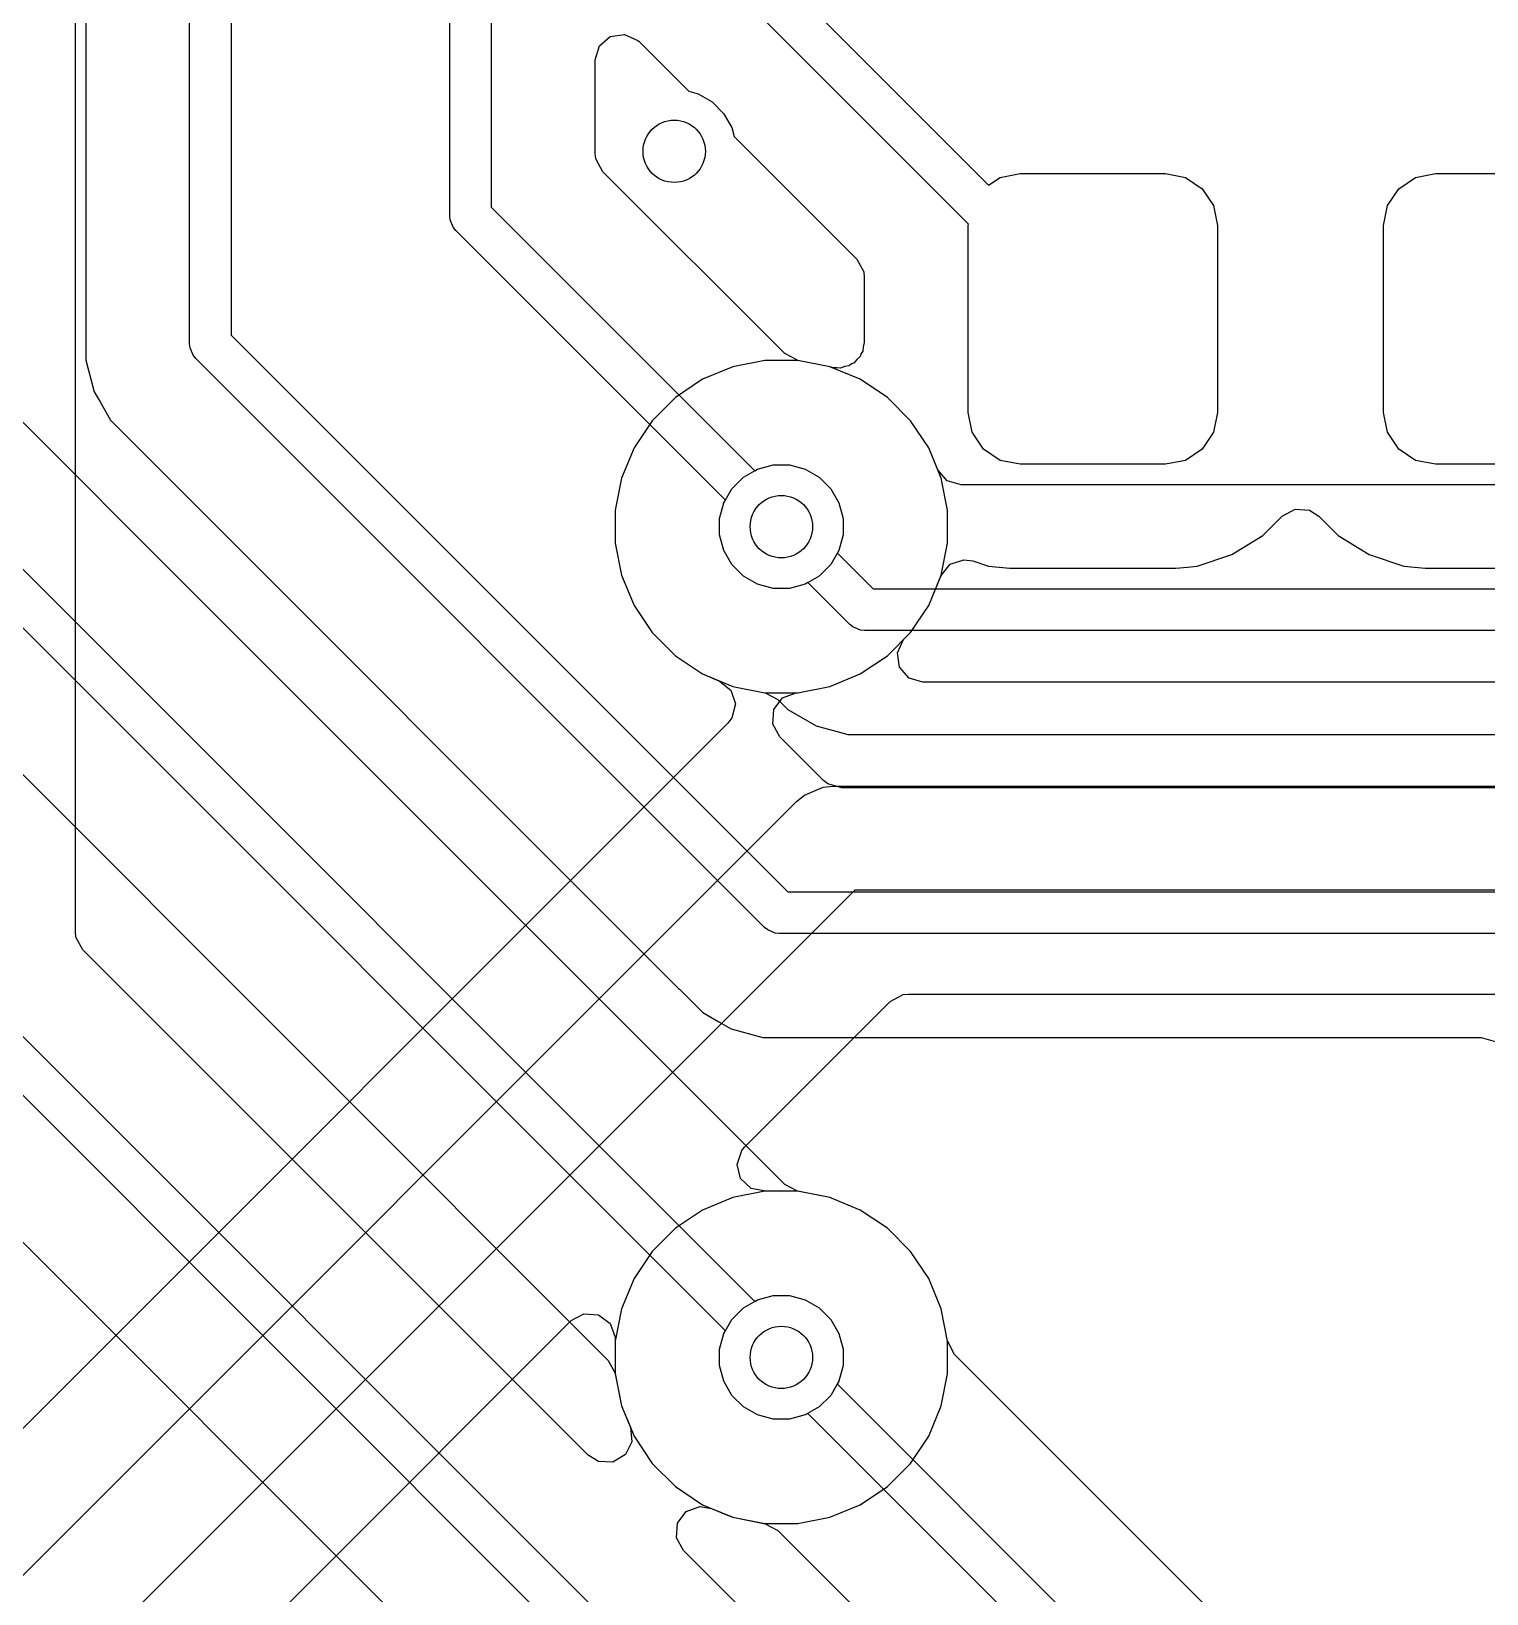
# Model space of a CAD drawing. Header units: inches. Extents: x 6.55 to 9.8, y -8.74 to -3.15.
# Drawn here: x 8.0074 to 8.2833, y -7.9582 to -7.662 of the extents above; entities that cross this region are included whole.
import ezdxf

# ---------------------------------------------------------------- set-up
doc = ezdxf.new("R2010")
doc.units = ezdxf.units.IN
doc.header["$MEASUREMENT"] = 0
doc.layers.add('Edge.Cuts', color=254, linetype='CONTINUOUS', true_color=0xd0d2cd)

msp = doc.modelspace()

# ---------------------------------------------------------------- linework, layer by layer
at = {"layer": 'Edge.Cuts', "linetype": 'CONTINUOUS'}
for p, q in [((8.09462, -7.5492), (8.09462, -7.69291)), ((8.08675, -7.69291), (8.08675, -7.55083)), ((8.03743, -7.72124), (8.03743, -7.63306)), ((8.04531, -7.63306), (8.04531, -7.7196)), ((8.14531, -7.64761), (8.1889, -7.69121)), ((7.8937, -7.65191), (8.14456, -7.90278)), ((8.01773, -7.6505), (8.01773, -7.71782)), ((8.1851, -7.69854), (8.13859, -7.65203)), ((8.139, -7.90834), (7.88698, -7.65633)), ((8.01577, -7.83267), (8.01577, -7.65419)), ((8.11432, -7.66742), (8.1151, -7.66478)), ((8.1151, -7.66478), (8.11718, -7.66298)), ((8.11718, -7.66298), (8.1199, -7.66259)), ((8.1199, -7.66259), (8.1224, -7.66373)), ((8.1224, -7.66373), (8.12266, -7.66397)), ((8.12266, -7.66397), (8.12713, -7.66844)), ((8.11432, -7.68517), (8.11432, -7.66742)), ((8.12713, -7.66844), (8.12713, -7.66844)), ((8.12713, -7.66844), (8.13208, -7.67339)), ((7.87553, -7.67274), (8.11675, -7.91396)), ((8.13208, -7.67339), (8.13381, -7.67385)), ((8.13381, -7.67385), (8.13648, -7.67539)), ((8.13648, -7.67539), (8.13866, -7.67757)), ((8.13866, -7.67757), (8.1402, -7.68024)), ((8.1402, -7.68024), (8.14067, -7.68198)), ((8.14067, -7.68198), (8.1639, -7.70521)), ((8.11444, -7.68621), (8.11432, -7.68517)), ((8.11575, -7.68862), (8.11444, -7.68621)), ((8.15018, -7.72305), (8.11575, -7.68862)), ((8.19112, -7.68973), (8.19488, -7.68898)), ((8.19488, -7.68898), (8.22244, -7.68898)), ((8.22244, -7.68898), (8.22621, -7.68973)), ((8.26986, -7.68973), (8.27362, -7.68898)), ((8.27362, -7.68898), (8.30118, -7.68898)), ((8.04049, -7.77083), (7.95925, -7.68959)), ((8.1889, -7.69121), (8.19112, -7.68973)), ((8.22621, -7.68973), (8.2294, -7.69186)), ((8.2294, -7.69186), (8.23153, -7.69505)), ((8.26453, -7.69505), (8.26666, -7.69186)), ((8.26666, -7.69186), (8.26986, -7.68973)), ((8.08675, -7.69698), (8.08675, -7.69291)), ((8.09462, -7.69291), (8.09462, -7.69535)), ((8.08682, -7.69775), (8.08675, -7.69698)), ((8.08741, -7.69917), (8.08682, -7.69775)), ((8.09462, -7.69535), (8.14456, -7.7453)), ((8.23153, -7.69505), (8.23228, -7.69882)), ((8.26378, -7.69882), (8.26453, -7.69505)), ((8.0879, -7.69977), (8.08741, -7.69917)), ((8.139, -7.75086), (8.0879, -7.69977)), ((8.18504, -7.69882), (8.1851, -7.69854)), ((8.18504, -7.73425), (8.18504, -7.69882)), ((8.23228, -7.69882), (8.23228, -7.73425)), ((8.26378, -7.73425), (8.26378, -7.69882)), ((8.1639, -7.70521), (8.16522, -7.70763)), ((8.16522, -7.70763), (8.16533, -7.70867)), ((8.16533, -7.70867), (8.16533, -7.721)), ((8.01773, -7.71782), (8.01773, -7.71782)), ((8.01773, -7.71782), (8.01773, -7.72435)), ((8.03751, -7.722), (8.03743, -7.72124)), ((8.04531, -7.7196), (8.15085, -7.82515)), ((8.16533, -7.721), (8.16509, -7.72184)), ((8.01773, -7.72435), (8.01773, -7.72435)), ((8.01773, -7.72435), (8.01813, -7.72583)), ((8.0381, -7.72342), (8.03751, -7.722)), ((8.03859, -7.72402), (8.0381, -7.72342)), ((8.14644, -7.83187), (8.03859, -7.72402)), ((8.1465, -7.72439), (8.14041, -7.7256)), ((8.1465, -7.72439), (8.14041, -7.7256)), ((8.1465, -7.72439), (8.14041, -7.7256)), ((8.15271, -7.72439), (8.1465, -7.72439)), ((8.1465, -7.72439), (8.1465, -7.72439)), ((8.15271, -7.72439), (8.1465, -7.72439)), ((8.1465, -7.72439), (8.1465, -7.72439)), ((8.15271, -7.72439), (8.1465, -7.72439)), ((8.1465, -7.72439), (8.1465, -7.72439)), ((8.15022, -7.72309), (8.15018, -7.72305)), ((8.15025, -7.72311), (8.15022, -7.72309)), ((8.15022, -7.72309), (8.15022, -7.72309)), ((8.15022, -7.72309), (8.15022, -7.72309)), ((8.15145, -7.72374), (8.15025, -7.72311)), ((8.15265, -7.72438), (8.15145, -7.72374)), ((8.15271, -7.72439), (8.15265, -7.72438)), ((8.1588, -7.7256), (8.15271, -7.72439)), ((8.15271, -7.72439), (8.15271, -7.72439)), ((8.1588, -7.7256), (8.15271, -7.72439)), ((8.15271, -7.72439), (8.15271, -7.72439)), ((8.1588, -7.7256), (8.15271, -7.72439)), ((8.15271, -7.72439), (8.15271, -7.72439)), ((8.1588, -7.7256), (8.15271, -7.72439)), ((8.15271, -7.72439), (8.15271, -7.72439)), ((8.1639, -7.72422), (8.16341, -7.72487)), ((8.16456, -7.72364), (8.1639, -7.72422)), ((8.16472, -7.72309), (8.16456, -7.72364)), ((8.16504, -7.72265), (8.16472, -7.72309)), ((8.16509, -7.72184), (8.16504, -7.72265)), ((8.01813, -7.72583), (8.0187, -7.72798)), ((8.14041, -7.7256), (8.13468, -7.72798)), ((8.14041, -7.7256), (8.13468, -7.72798)), ((8.14041, -7.7256), (8.13468, -7.72798)), ((8.14041, -7.7256), (8.14041, -7.7256)), ((8.14041, -7.7256), (8.14041, -7.7256)), ((8.14041, -7.7256), (8.14041, -7.7256)), ((8.15901, -7.72569), (8.1588, -7.7256)), ((8.16453, -7.72798), (8.1588, -7.7256)), ((8.1588, -7.7256), (8.1588, -7.7256)), ((8.16453, -7.72798), (8.1588, -7.7256)), ((8.1588, -7.7256), (8.1588, -7.7256)), ((8.16453, -7.72798), (8.1588, -7.7256)), ((8.1588, -7.7256), (8.1588, -7.7256)), ((8.15947, -7.72578), (8.15901, -7.72569)), ((8.15976, -7.72583), (8.15947, -7.72578)), ((8.1601, -7.72578), (8.15976, -7.72583)), ((8.16085, -7.72586), (8.1601, -7.72578)), ((8.16162, -7.72557), (8.16085, -7.72586)), ((8.16248, -7.72544), (8.16162, -7.72557)), ((8.16291, -7.72507), (8.16248, -7.72544)), ((8.16341, -7.72487), (8.16291, -7.72507)), ((8.0187, -7.72798), (8.01934, -7.73036)), ((8.01934, -7.73036), (8.01934, -7.73036)), ((8.01934, -7.73036), (8.02044, -7.73226)), ((8.13468, -7.72798), (8.12952, -7.73143)), ((8.13468, -7.72798), (8.12952, -7.73143)), ((8.13468, -7.72798), (8.12952, -7.73143)), ((8.13468, -7.72798), (8.13468, -7.72798)), ((8.13468, -7.72798), (8.13468, -7.72798)), ((8.13468, -7.72798), (8.13468, -7.72798)), ((8.1697, -7.73143), (8.16453, -7.72798)), ((8.16453, -7.72798), (8.16453, -7.72798)), ((8.1697, -7.73143), (8.16453, -7.72798)), ((8.16453, -7.72798), (8.16453, -7.72798)), ((8.1697, -7.73143), (8.16453, -7.72798)), ((8.16453, -7.72798), (8.16453, -7.72798)), ((8.02044, -7.73226), (8.02044, -7.73226)), ((8.02044, -7.73226), (8.02245, -7.73575)), ((8.12952, -7.73143), (8.12513, -7.73582)), ((8.12952, -7.73143), (8.12513, -7.73582)), ((8.12952, -7.73143), (8.12513, -7.73582)), ((8.12952, -7.73143), (8.12952, -7.73143)), ((8.12952, -7.73143), (8.12952, -7.73143)), ((8.12952, -7.73143), (8.12952, -7.73143)), ((8.17409, -7.73582), (8.1697, -7.73143)), ((8.1697, -7.73143), (8.1697, -7.73143)), ((8.17409, -7.73582), (8.1697, -7.73143)), ((8.1697, -7.73143), (8.1697, -7.73143)), ((8.17409, -7.73582), (8.1697, -7.73143)), ((8.1697, -7.73143), (8.1697, -7.73143)), ((8.02245, -7.73575), (8.02245, -7.73575)), ((8.02245, -7.73575), (8.02713, -7.74043)), ((8.12513, -7.73582), (8.12168, -7.74098)), ((8.12513, -7.73582), (8.12168, -7.74098)), ((8.12513, -7.73582), (8.12168, -7.74098)), ((8.12513, -7.73582), (8.12513, -7.73582)), ((8.12513, -7.73582), (8.12513, -7.73582)), ((8.12513, -7.73582), (8.12513, -7.73582)), ((8.17754, -7.74098), (8.17409, -7.73582)), ((8.17409, -7.73582), (8.17409, -7.73582)), ((8.17754, -7.74098), (8.17409, -7.73582)), ((8.17409, -7.73582), (8.17409, -7.73582)), ((8.17754, -7.74098), (8.17409, -7.73582)), ((8.17409, -7.73582), (8.17409, -7.73582)), ((8.18579, -7.73802), (8.18504, -7.73425)), ((8.23228, -7.73425), (8.23153, -7.73802)), ((8.26453, -7.73802), (8.26378, -7.73425)), ((8.18792, -7.74121), (8.18579, -7.73802)), ((8.23153, -7.73802), (8.2294, -7.74121)), ((8.26666, -7.74121), (8.26453, -7.73802)), ((8.02713, -7.74043), (8.02713, -7.74043)), ((8.02713, -7.74043), (8.13013, -7.84343)), ((8.12168, -7.74098), (8.1193, -7.74671)), ((8.12168, -7.74098), (8.1193, -7.74671)), ((8.12168, -7.74098), (8.1193, -7.74671)), ((8.12168, -7.74098), (8.12168, -7.74098)), ((8.12168, -7.74098), (8.12168, -7.74098)), ((8.12168, -7.74098), (8.12168, -7.74098)), ((8.17991, -7.74671), (8.17754, -7.74098)), ((8.17754, -7.74098), (8.17754, -7.74098)), ((8.17991, -7.74671), (8.17754, -7.74098)), ((8.17754, -7.74098), (8.17754, -7.74098)), ((8.1792, -7.745), (8.17754, -7.74098)), ((8.17754, -7.74098), (8.17754, -7.74098)), ((8.19112, -7.74335), (8.18792, -7.74121)), ((8.2294, -7.74121), (8.22621, -7.74335)), ((8.26986, -7.74335), (8.26666, -7.74121)), ((8.14242, -7.74654), (8.14509, -7.74499)), ((8.14242, -7.74654), (8.14509, -7.74499)), ((8.14242, -7.74654), (8.14509, -7.74499)), ((8.14456, -7.7453), (8.14509, -7.74499)), ((8.14509, -7.74499), (8.14806, -7.7442)), ((8.14509, -7.74499), (8.14806, -7.7442)), ((8.14509, -7.74499), (8.14806, -7.7442)), ((8.14509, -7.74499), (8.14806, -7.7442)), ((8.14806, -7.7442), (8.15115, -7.7442)), ((8.14806, -7.7442), (8.15115, -7.7442)), ((8.14806, -7.7442), (8.15115, -7.7442)), ((8.14806, -7.7442), (8.15115, -7.7442)), ((8.15115, -7.7442), (8.15413, -7.74499)), ((8.15115, -7.7442), (8.15413, -7.74499)), ((8.15115, -7.7442), (8.15413, -7.74499)), ((8.15115, -7.7442), (8.15413, -7.74499)), ((8.15413, -7.74499), (8.1568, -7.74654)), ((8.15413, -7.74499), (8.1568, -7.74654)), ((8.15413, -7.74499), (8.1568, -7.74654)), ((8.15413, -7.74499), (8.1568, -7.74654)), ((8.17927, -7.74516), (8.1792, -7.745)), ((8.18107, -7.74724), (8.17927, -7.74516)), ((8.19488, -7.74409), (8.19112, -7.74335)), ((8.22244, -7.74409), (8.19488, -7.74409)), ((8.22621, -7.74335), (8.22244, -7.74409)), ((8.27362, -7.74409), (8.26986, -7.74335)), ((8.30118, -7.74409), (8.27362, -7.74409)), ((8.1193, -7.74671), (8.11809, -7.7528)), ((8.1193, -7.74671), (8.11809, -7.7528)), ((8.1193, -7.74671), (8.11809, -7.7528)), ((8.1193, -7.74671), (8.1193, -7.74671)), ((8.1193, -7.74671), (8.1193, -7.74671)), ((8.1193, -7.74671), (8.1193, -7.74671)), ((8.14024, -7.74872), (8.14242, -7.74654)), ((8.14024, -7.74872), (8.14242, -7.74654)), ((8.14024, -7.74872), (8.14242, -7.74654)), ((8.1568, -7.74654), (8.15898, -7.74872)), ((8.1568, -7.74654), (8.15898, -7.74872)), ((8.1568, -7.74654), (8.15898, -7.74872)), ((8.1568, -7.74654), (8.15898, -7.74872)), ((8.18112, -7.7528), (8.17991, -7.74671)), ((8.17991, -7.74671), (8.17991, -7.74671)), ((8.17991, -7.74671), (8.17991, -7.74671)), ((8.18112, -7.7528), (8.17991, -7.74671)), ((8.17991, -7.74671), (8.17991, -7.74671)), ((8.17991, -7.74671), (8.17991, -7.74671)), ((8.18371, -7.74801), (8.18107, -7.74724)), ((8.30289, -7.74801), (8.18371, -7.74801)), ((8.13869, -7.75139), (8.14024, -7.74872)), ((8.13869, -7.75139), (8.14024, -7.74872)), ((8.13869, -7.75139), (8.14024, -7.74872)), ((8.13869, -7.75139), (8.139, -7.75086)), ((8.15898, -7.74872), (8.16052, -7.75139)), ((8.15898, -7.74872), (8.16052, -7.75139)), ((8.15898, -7.74872), (8.16052, -7.75139)), ((8.15898, -7.74872), (8.16052, -7.75139)), ((8.11809, -7.7528), (8.11809, -7.75901)), ((8.11809, -7.7528), (8.11809, -7.75901)), ((8.11809, -7.7528), (8.11809, -7.75901)), ((8.1379, -7.75436), (8.13869, -7.75139)), ((8.1379, -7.75436), (8.13869, -7.75139)), ((8.1379, -7.75436), (8.13869, -7.75139)), ((8.1379, -7.75436), (8.13869, -7.75139)), ((8.16052, -7.75139), (8.16132, -7.75436)), ((8.16052, -7.75139), (8.16132, -7.75436)), ((8.16052, -7.75139), (8.16132, -7.75436)), ((8.16052, -7.75139), (8.16132, -7.75436)), ((8.18112, -7.75901), (8.18112, -7.7528)), ((8.18112, -7.7528), (8.18112, -7.7528)), ((8.18112, -7.7528), (8.18112, -7.7528)), ((8.18112, -7.75901), (8.18112, -7.7528)), ((8.18112, -7.7528), (8.18112, -7.7528)), ((8.18112, -7.7528), (8.18112, -7.7528)), ((8.24089, -7.75759), (8.24458, -7.7539)), ((8.24458, -7.7539), (8.24699, -7.75258)), ((8.24699, -7.75258), (8.24974, -7.75278)), ((8.24974, -7.75278), (8.25148, -7.7539)), ((8.25148, -7.7539), (8.25517, -7.75759)), ((8.1379, -7.75745), (8.1379, -7.75436)), ((8.1379, -7.75745), (8.1379, -7.75436)), ((8.1379, -7.75745), (8.1379, -7.75436)), ((8.1379, -7.75745), (8.1379, -7.75436)), ((8.16132, -7.75436), (8.16132, -7.75745)), ((8.16132, -7.75436), (8.16132, -7.75745)), ((8.16132, -7.75436), (8.16132, -7.75745)), ((8.16132, -7.75436), (8.16132, -7.75745)), ((8.11809, -7.75901), (8.1193, -7.7651)), ((8.11809, -7.75901), (8.1193, -7.7651)), ((8.11809, -7.75901), (8.1193, -7.7651)), ((8.13869, -7.76043), (8.1379, -7.75745)), ((8.13869, -7.76043), (8.1379, -7.75745)), ((8.13869, -7.76043), (8.1379, -7.75745)), ((8.13869, -7.76043), (8.1379, -7.75745)), ((8.16132, -7.75745), (8.16052, -7.76043)), ((8.16132, -7.75745), (8.16052, -7.76043)), ((8.16132, -7.75745), (8.16052, -7.76043)), ((8.16132, -7.75745), (8.16052, -7.76043)), ((8.17991, -7.7651), (8.18112, -7.75901)), ((8.17991, -7.7651), (8.18112, -7.75901)), ((8.23501, -7.76121), (8.24089, -7.75759)), ((8.25517, -7.75759), (8.26105, -7.76121)), ((8.14024, -7.7631), (8.13869, -7.76043)), ((8.14024, -7.7631), (8.13869, -7.76043)), ((8.14024, -7.7631), (8.13869, -7.76043)), ((8.14024, -7.7631), (8.13869, -7.76043)), ((8.16052, -7.76043), (8.15898, -7.7631)), ((8.16052, -7.76043), (8.15898, -7.7631)), ((8.16052, -7.76043), (8.15898, -7.7631)), ((8.16052, -7.76043), (8.16022, -7.76095)), ((8.16022, -7.76095), (8.16699, -7.76772)), ((8.17988, -7.76518), (8.1816, -7.76303)), ((8.1816, -7.76303), (8.18421, -7.76217)), ((8.18421, -7.76217), (8.18592, -7.76241)), ((8.18592, -7.76241), (8.18887, -7.76339)), ((8.22846, -7.76339), (8.23501, -7.76121)), ((8.26105, -7.76121), (8.26761, -7.76339)), ((8.1193, -7.7651), (8.1193, -7.7651)), ((8.1193, -7.7651), (8.12168, -7.77083)), ((8.1193, -7.7651), (8.1193, -7.7651)), ((8.1193, -7.7651), (8.12168, -7.77083)), ((8.1193, -7.7651), (8.1193, -7.7651)), ((8.1193, -7.7651), (8.12168, -7.77083)), ((8.14242, -7.76528), (8.14024, -7.7631)), ((8.14242, -7.76528), (8.14024, -7.7631)), ((8.14242, -7.76528), (8.14024, -7.7631)), ((8.14242, -7.76528), (8.14024, -7.7631)), ((8.14509, -7.76682), (8.14242, -7.76528)), ((8.14509, -7.76682), (8.14242, -7.76528)), ((8.14509, -7.76682), (8.14242, -7.76528)), ((8.14509, -7.76682), (8.14242, -7.76528)), ((8.1568, -7.76528), (8.15413, -7.76682)), ((8.1568, -7.76528), (8.15413, -7.76682)), ((8.1568, -7.76528), (8.15413, -7.76682)), ((8.15898, -7.7631), (8.1568, -7.76528)), ((8.15898, -7.7631), (8.1568, -7.76528)), ((8.15898, -7.7631), (8.1568, -7.76528)), ((8.17754, -7.77083), (8.17991, -7.7651)), ((8.17754, -7.77083), (8.17991, -7.7651)), ((8.17925, -7.7667), (8.17988, -7.76518)), ((8.18887, -7.76339), (8.19291, -7.7638)), ((8.19291, -7.7638), (8.22441, -7.7638)), ((8.22441, -7.7638), (8.22663, -7.76357)), ((8.22441, -7.7638), (8.22441, -7.7638)), ((8.22441, -7.7638), (8.22441, -7.7638)), ((8.22663, -7.76357), (8.22846, -7.76339)), ((8.26761, -7.76339), (8.27165, -7.7638)), ((8.27165, -7.7638), (8.30315, -7.7638)), ((8.14806, -7.76762), (8.14509, -7.76682)), ((8.14806, -7.76762), (8.14509, -7.76682)), ((8.14806, -7.76762), (8.14509, -7.76682)), ((8.14806, -7.76762), (8.14509, -7.76682)), ((8.15115, -7.76762), (8.14806, -7.76762)), ((8.15115, -7.76762), (8.14806, -7.76762)), ((8.15115, -7.76762), (8.14806, -7.76762)), ((8.15115, -7.76762), (8.14806, -7.76762)), ((8.15413, -7.76682), (8.15115, -7.76762)), ((8.15413, -7.76682), (8.15115, -7.76762)), ((8.15413, -7.76682), (8.15115, -7.76762)), ((8.15413, -7.76682), (8.15115, -7.76762)), ((8.15465, -7.76652), (8.15413, -7.76682)), ((8.16257, -7.77444), (8.15465, -7.76652)), ((8.16699, -7.76772), (8.3063, -7.76772)), ((8.17754, -7.77083), (8.17925, -7.7667)), ((8.15018, -7.88053), (8.04049, -7.77083)), ((8.12168, -7.77083), (8.12168, -7.77083)), ((8.12168, -7.77083), (8.12513, -7.776)), ((8.12168, -7.77083), (8.12168, -7.77083)), ((8.12168, -7.77083), (8.12513, -7.776)), ((8.12168, -7.77083), (8.12168, -7.77083)), ((8.12168, -7.77083), (8.12513, -7.776)), ((8.17409, -7.776), (8.17754, -7.77083)), ((8.17409, -7.776), (8.17754, -7.77083)), ((8.17409, -7.776), (8.17754, -7.77083)), ((8.17754, -7.77083), (8.17754, -7.77083)), ((8.17754, -7.77083), (8.17754, -7.77083)), ((8.16317, -7.77493), (8.16257, -7.77444)), ((8.12513, -7.776), (8.12513, -7.776)), ((8.12513, -7.776), (8.12952, -7.78039)), ((8.12513, -7.776), (8.12513, -7.776)), ((8.12513, -7.776), (8.12952, -7.78039)), ((8.12513, -7.776), (8.12513, -7.776)), ((8.12513, -7.776), (8.12952, -7.78039)), ((8.16358, -7.7751), (8.16317, -7.77493)), ((8.16459, -7.77551), (8.16358, -7.7751)), ((8.16535, -7.77559), (8.16459, -7.77551)), ((8.30467, -7.77559), (8.16535, -7.77559)), ((8.1697, -7.78039), (8.17409, -7.776)), ((8.1697, -7.78039), (8.17409, -7.776)), ((8.17162, -7.77984), (8.17276, -7.77733)), ((8.17276, -7.77733), (8.173, -7.77708)), ((8.173, -7.77708), (8.17409, -7.776)), ((8.17409, -7.776), (8.17409, -7.776)), ((8.12952, -7.78039), (8.12952, -7.78039)), ((8.12952, -7.78039), (8.13468, -7.78383)), ((8.12952, -7.78039), (8.12952, -7.78039)), ((8.12952, -7.78039), (8.13468, -7.78383)), ((8.12952, -7.78039), (8.12952, -7.78039)), ((8.12952, -7.78039), (8.13468, -7.78383)), ((8.16453, -7.78383), (8.1697, -7.78039)), ((8.16453, -7.78383), (8.1697, -7.78039)), ((8.17201, -7.78256), (8.17162, -7.77984)), ((8.17382, -7.78464), (8.17201, -7.78256)), ((8.13468, -7.78383), (8.13468, -7.78383)), ((8.13468, -7.78383), (8.14041, -7.78621)), ((8.13468, -7.78383), (8.13468, -7.78383)), ((8.13468, -7.78383), (8.13791, -7.78517)), ((8.13468, -7.78383), (8.13468, -7.78383)), ((8.13468, -7.78383), (8.14041, -7.78621)), ((8.13791, -7.78517), (8.14005, -7.7869)), ((8.14041, -7.78621), (8.14041, -7.78621)), ((8.14041, -7.78621), (8.1465, -7.78742)), ((8.14041, -7.78621), (8.14041, -7.78621)), ((8.14041, -7.78621), (8.1465, -7.78742)), ((8.15271, -7.78742), (8.1588, -7.78621)), ((8.15271, -7.78742), (8.1588, -7.78621)), ((8.1588, -7.78621), (8.16453, -7.78383)), ((8.1588, -7.78621), (8.16453, -7.78383)), ((8.17645, -7.78541), (8.17382, -7.78464)), ((9.1101, -7.78541), (8.17645, -7.78541)), ((8.14005, -7.7869), (8.14092, -7.78951)), ((8.14092, -7.78951), (8.14024, -7.79217)), ((8.1465, -7.78742), (8.1465, -7.78742)), ((8.1465, -7.78742), (8.1465, -7.78742)), ((8.1465, -7.78742), (8.15271, -7.78742)), ((8.1465, -7.78742), (8.14653, -7.78743)), ((8.14653, -7.78743), (8.14897, -7.7887)), ((8.1482, -7.7906), (8.14985, -7.78839)), ((8.14897, -7.7887), (8.14903, -7.78876)), ((8.14903, -7.78876), (8.15084, -7.79057)), ((8.14985, -7.78839), (8.15243, -7.78743)), ((8.15243, -7.78743), (8.15267, -7.78742)), ((8.15267, -7.78742), (8.15271, -7.78742)), ((8.15271, -7.78742), (8.15271, -7.78742)), ((8.15271, -7.78742), (8.15271, -7.78742)), ((8.14024, -7.79217), (8.13949, -7.79313)), ((8.14801, -7.79334), (8.1482, -7.7906)), ((8.15084, -7.79057), (8.15084, -7.79057)), ((8.15084, -7.79057), (8.15084, -7.79057)), ((8.15084, -7.79057), (8.15623, -7.79368)), ((8.13949, -7.79313), (7.89113, -8.04149)), ((8.14932, -7.79576), (8.14801, -7.79334)), ((8.15623, -7.79368), (8.15623, -7.79368)), ((8.15623, -7.79368), (8.16063, -7.79486)), ((8.16063, -7.79486), (8.16224, -7.7953)), ((8.16224, -7.7953), (8.16224, -7.7953)), ((8.16224, -7.7953), (8.29448, -7.7953)), ((8.15758, -7.80401), (8.14932, -7.79576)), ((8.1584, -7.80467), (8.15758, -7.80401)), ((8.15249, -7.808), (8.15398, -7.80678)), ((8.15398, -7.80678), (8.15753, -7.80531)), ((8.15398, -7.80678), (8.15398, -7.80678)), ((8.15753, -7.80531), (8.15945, -7.80512)), ((8.16104, -7.80544), (8.1584, -7.80467)), ((8.15945, -7.80512), (9.12028, -7.80512)), ((8.51465, -7.80544), (8.16104, -7.80544)), ((7.90109, -8.0594), (8.15249, -7.808)), ((8.16353, -7.8248), (7.91501, -8.07332)), ((8.15085, -7.82515), (8.51806, -7.82515)), ((9.12436, -7.8248), (8.16353, -7.8248)), ((8.01588, -7.83371), (8.01577, -7.83267)), ((8.0172, -7.83613), (8.01588, -7.83371)), ((8.14703, -7.83236), (8.14644, -7.83187)), ((8.14845, -7.83295), (8.14703, -7.83236)), ((8.14922, -7.83302), (8.14845, -7.83295)), ((8.51643, -7.83302), (8.14922, -7.83302)), ((8.11301, -7.93194), (8.0172, -7.83613)), ((7.99606, -7.84286), (8.45636, -8.30315)), ((8.13013, -7.84343), (8.13013, -7.84343)), ((8.13013, -7.84343), (8.1303, -7.8436)), ((8.1303, -7.8436), (8.1303, -7.8436)), ((8.1303, -7.8436), (8.1347, -7.848)), ((8.14264, -7.87355), (8.17026, -7.84594)), ((8.17026, -7.84594), (8.17267, -7.84462)), ((8.17267, -7.84462), (8.17371, -7.84451)), ((8.17371, -7.84451), (8.28984, -7.84451)), ((8.45194, -8.30987), (7.98934, -7.84727)), ((8.1347, -7.848), (8.13774, -7.84976)), ((8.13774, -7.84976), (8.1401, -7.85112)), ((8.1401, -7.85112), (8.14611, -7.85273)), ((8.14611, -7.85273), (8.14611, -7.85273)), ((8.14611, -7.85273), (8.15263, -7.85273)), ((8.15263, -7.85273), (8.15263, -7.85273)), ((8.15263, -7.85273), (8.2823, -7.85273)), ((8.2823, -7.85273), (8.28494, -7.8535)), ((7.97789, -7.86368), (8.43564, -8.32143)), ((8.14122, -7.87679), (8.14211, -7.87418)), ((8.14211, -7.87418), (8.14264, -7.87355)), ((8.14187, -7.87946), (8.14122, -7.87679)), ((8.14387, -7.88135), (8.14187, -7.87946)), ((8.14626, -7.8818), (8.14387, -7.88135)), ((8.15025, -7.88059), (8.15018, -7.88053)), ((8.15268, -7.88186), (8.15025, -7.88059)), ((8.14041, -7.88308), (8.13468, -7.88546)), ((8.14041, -7.88308), (8.13468, -7.88546)), ((8.1465, -7.88187), (8.14041, -7.88308)), ((8.1465, -7.88187), (8.14041, -7.88308)), ((8.14041, -7.88308), (8.14041, -7.88308)), ((8.14041, -7.88308), (8.14041, -7.88308)), ((8.14626, -7.88187), (8.14626, -7.8818)), ((8.1465, -7.88187), (8.14626, -7.88187)), ((8.15271, -7.88187), (8.1465, -7.88187)), ((8.1465, -7.88187), (8.1465, -7.88187)), ((8.15271, -7.88187), (8.1465, -7.88187)), ((8.15271, -7.88187), (8.1465, -7.88187)), ((8.1465, -7.88187), (8.1465, -7.88187)), ((8.1588, -7.88308), (8.15268, -7.88186)), ((8.1588, -7.88308), (8.15271, -7.88187)), ((8.15271, -7.88187), (8.15271, -7.88187)), ((8.1588, -7.88308), (8.15271, -7.88187)), ((8.15271, -7.88187), (8.15271, -7.88187)), ((8.1588, -7.88308), (8.15271, -7.88187)), ((8.15271, -7.88187), (8.15271, -7.88187)), ((8.16453, -7.88546), (8.1588, -7.88308)), ((8.1588, -7.88308), (8.1588, -7.88308)), ((8.16453, -7.88546), (8.1588, -7.88308)), ((8.1588, -7.88308), (8.1588, -7.88308)), ((8.16453, -7.88546), (8.1588, -7.88308)), ((8.1588, -7.88308), (8.1588, -7.88308)), ((8.16453, -7.88546), (8.1588, -7.88308)), ((8.1588, -7.88308), (8.1588, -7.88308)), ((8.13468, -7.88546), (8.12952, -7.88891)), ((8.13468, -7.88546), (8.12952, -7.88891)), ((8.13468, -7.88546), (8.13468, -7.88546)), ((8.13468, -7.88546), (8.13468, -7.88546)), ((8.1697, -7.88891), (8.16453, -7.88546)), ((8.16453, -7.88546), (8.16453, -7.88546)), ((8.1697, -7.88891), (8.16453, -7.88546)), ((8.16453, -7.88546), (8.16453, -7.88546)), ((8.1697, -7.88891), (8.16453, -7.88546)), ((8.16453, -7.88546), (8.16453, -7.88546)), ((8.1697, -7.88891), (8.16453, -7.88546)), ((8.16453, -7.88546), (8.16453, -7.88546)), ((8.12952, -7.88891), (8.12513, -7.8933)), ((8.12952, -7.88891), (8.12513, -7.8933)), ((8.12952, -7.88891), (8.12952, -7.88891)), ((8.12952, -7.88891), (8.12952, -7.88891)), ((8.17409, -7.8933), (8.1697, -7.88891)), ((8.1697, -7.88891), (8.1697, -7.88891)), ((8.17409, -7.8933), (8.1697, -7.88891)), ((8.1697, -7.88891), (8.1697, -7.88891)), ((8.17409, -7.8933), (8.1697, -7.88891)), ((8.1697, -7.88891), (8.1697, -7.88891)), ((8.17409, -7.8933), (8.1697, -7.88891)), ((8.1697, -7.88891), (8.1697, -7.88891)), ((8.12513, -7.8933), (8.12168, -7.89846)), ((8.12513, -7.8933), (8.12168, -7.89846)), ((8.12513, -7.8933), (8.12513, -7.8933)), ((8.12513, -7.8933), (8.12513, -7.8933)), ((8.17754, -7.89846), (8.17409, -7.8933)), ((8.17409, -7.8933), (8.17409, -7.8933)), ((8.17754, -7.89846), (8.17409, -7.8933)), ((8.17409, -7.8933), (8.17409, -7.8933)), ((8.17754, -7.89846), (8.17409, -7.8933)), ((8.17409, -7.8933), (8.17409, -7.8933)), ((8.17754, -7.89846), (8.17409, -7.8933)), ((8.17409, -7.8933), (8.17409, -7.8933)), ((8.12168, -7.89846), (8.1193, -7.90419)), ((8.12168, -7.89846), (8.1193, -7.90419)), ((8.12168, -7.89846), (8.12168, -7.89846)), ((8.12168, -7.89846), (8.12168, -7.89846)), ((8.17863, -7.90111), (8.17754, -7.89846)), ((8.17754, -7.89846), (8.17754, -7.89846)), ((8.17863, -7.90111), (8.17754, -7.89846)), ((8.17754, -7.89846), (8.17754, -7.89846)), ((8.17863, -7.90111), (8.17754, -7.89846)), ((8.17754, -7.89846), (8.17754, -7.89846)), ((8.17863, -7.90111), (8.17754, -7.89846)), ((8.17754, -7.89846), (8.17754, -7.89846)), ((8.14509, -7.90247), (8.14806, -7.90168)), ((8.14509, -7.90247), (8.14806, -7.90168)), ((8.14509, -7.90247), (8.14806, -7.90168)), ((8.14509, -7.90247), (8.14806, -7.90168)), ((8.14806, -7.90168), (8.15115, -7.90168)), ((8.14806, -7.90168), (8.15115, -7.90168)), ((8.14806, -7.90168), (8.15115, -7.90168)), ((8.14806, -7.90168), (8.15115, -7.90168)), ((8.15115, -7.90168), (8.15413, -7.90247)), ((8.15115, -7.90168), (8.15413, -7.90247)), ((8.15115, -7.90168), (8.15413, -7.90247)), ((8.15115, -7.90168), (8.15413, -7.90247)), ((8.17991, -7.90419), (8.17863, -7.90111)), ((8.17991, -7.90419), (8.17863, -7.90111)), ((8.17991, -7.90419), (8.17863, -7.90111)), ((8.17991, -7.90419), (8.17863, -7.90111)), ((8.10977, -7.90642), (8.11219, -7.9051)), ((8.11219, -7.9051), (8.11493, -7.9053)), ((8.1193, -7.90419), (8.11809, -7.91028)), ((8.1193, -7.90419), (8.11809, -7.91028)), ((8.1193, -7.90419), (8.1193, -7.90419)), ((8.1193, -7.90419), (8.1193, -7.90419)), ((8.14024, -7.9062), (8.14242, -7.90402)), ((8.14024, -7.9062), (8.14242, -7.90402)), ((8.14024, -7.9062), (8.14242, -7.90402)), ((8.14242, -7.90402), (8.14509, -7.90247)), ((8.14242, -7.90402), (8.14509, -7.90247)), ((8.14242, -7.90402), (8.14509, -7.90247)), ((8.14456, -7.90278), (8.14509, -7.90247)), ((8.15413, -7.90247), (8.1568, -7.90402)), ((8.15413, -7.90247), (8.1568, -7.90402)), ((8.15413, -7.90247), (8.1568, -7.90402)), ((8.15413, -7.90247), (8.1568, -7.90402)), ((8.1568, -7.90402), (8.15898, -7.9062)), ((8.1568, -7.90402), (8.15898, -7.9062)), ((8.1568, -7.90402), (8.15898, -7.9062)), ((8.1568, -7.90402), (8.15898, -7.9062)), ((8.18112, -7.91028), (8.17991, -7.90419)), ((8.17991, -7.90419), (8.17991, -7.90419)), ((8.18112, -7.91028), (8.17991, -7.90419)), ((8.17991, -7.90419), (8.17991, -7.90419)), ((8.18112, -7.91028), (8.17991, -7.90419)), ((8.17991, -7.90419), (8.17991, -7.90419)), ((8.18113, -7.91031), (8.17991, -7.90419)), ((8.17991, -7.90419), (8.17991, -7.90419)), ((8.06029, -7.95591), (8.10977, -7.90642)), ((8.11493, -7.9053), (8.11713, -7.90695)), ((8.11713, -7.90695), (8.11809, -7.90953)), ((8.13869, -7.90887), (8.14024, -7.9062)), ((8.13869, -7.90887), (8.14024, -7.9062)), ((8.13869, -7.90887), (8.14024, -7.9062)), ((8.15898, -7.9062), (8.16052, -7.90887)), ((8.15898, -7.9062), (8.16052, -7.90887)), ((8.15898, -7.9062), (8.16052, -7.90887)), ((8.15898, -7.9062), (8.16052, -7.90887)), ((8.11809, -7.90953), (8.11809, -7.91004)), ((8.11809, -7.91004), (8.11809, -7.91004)), ((8.11809, -7.91004), (8.11809, -7.91649)), ((8.11809, -7.91028), (8.11809, -7.91649)), ((8.11809, -7.91028), (8.11809, -7.91649)), ((8.1379, -7.91184), (8.13869, -7.90887)), ((8.1379, -7.91184), (8.13869, -7.90887)), ((8.1379, -7.91184), (8.13869, -7.90887)), ((8.1379, -7.91184), (8.13869, -7.90887)), ((8.13869, -7.90887), (8.139, -7.90834)), ((8.16052, -7.90887), (8.16132, -7.91184)), ((8.16052, -7.90887), (8.16132, -7.91184)), ((8.16052, -7.90887), (8.16132, -7.91184)), ((8.16052, -7.90887), (8.16132, -7.91184)), ((8.18112, -7.91649), (8.18112, -7.91028)), ((8.18112, -7.91028), (8.18112, -7.91028)), ((8.18112, -7.91028), (8.18112, -7.91028)), ((8.18112, -7.91649), (8.18112, -7.91028)), ((8.18112, -7.91028), (8.18112, -7.91028)), ((8.18112, -7.91028), (8.18112, -7.91028)), ((8.18112, -7.91649), (8.18112, -7.91028)), ((8.18112, -7.91028), (8.18112, -7.91028)), ((8.18112, -7.91028), (8.18112, -7.91028)), ((8.18115, -7.91039), (8.18113, -7.91031)), ((8.18246, -7.91281), (8.18115, -7.91039)), ((8.11675, -7.91396), (8.11807, -7.91638)), ((8.1379, -7.91493), (8.1379, -7.91184)), ((8.1379, -7.91493), (8.1379, -7.91184)), ((8.1379, -7.91493), (8.1379, -7.91184)), ((8.1379, -7.91493), (8.1379, -7.91184)), ((8.16132, -7.91184), (8.16132, -7.91493)), ((8.16132, -7.91184), (8.16132, -7.91493)), ((8.16132, -7.91184), (8.16132, -7.91493)), ((8.16132, -7.91184), (8.16132, -7.91493)), ((8.25639, -7.98674), (8.18246, -7.91281)), ((8.11807, -7.91638), (8.11809, -7.91646)), ((8.11809, -7.91646), (8.1193, -7.92258)), ((8.11809, -7.91649), (8.1193, -7.92258)), ((8.11809, -7.91649), (8.1193, -7.92258)), ((8.11809, -7.91649), (8.1193, -7.92258)), ((8.13869, -7.91791), (8.1379, -7.91493)), ((8.13869, -7.91791), (8.1379, -7.91493)), ((8.13869, -7.91791), (8.1379, -7.91493)), ((8.13869, -7.91791), (8.1379, -7.91493)), ((8.16132, -7.91493), (8.16052, -7.91791)), ((8.16132, -7.91493), (8.16052, -7.91791)), ((8.16132, -7.91493), (8.16052, -7.91791)), ((8.16132, -7.91493), (8.16052, -7.91791)), ((8.17991, -7.92258), (8.18112, -7.91649)), ((8.17991, -7.92258), (8.18112, -7.91649)), ((8.17991, -7.92258), (8.18112, -7.91649)), ((8.14024, -7.92058), (8.13869, -7.91791)), ((8.14024, -7.92058), (8.13869, -7.91791)), ((8.14024, -7.92058), (8.13869, -7.91791)), ((8.14024, -7.92058), (8.13869, -7.91791)), ((8.16052, -7.91791), (8.15898, -7.92058)), ((8.16052, -7.91791), (8.15898, -7.92058)), ((8.16052, -7.91791), (8.15898, -7.92058)), ((8.16052, -7.91791), (8.16022, -7.91843)), ((8.16022, -7.91843), (8.24966, -8.00787)), ((8.1193, -7.92258), (8.1193, -7.92258)), ((8.1193, -7.92258), (8.12168, -7.92831)), ((8.1193, -7.92258), (8.1193, -7.92258)), ((8.1193, -7.92258), (8.12168, -7.92831)), ((8.1193, -7.92258), (8.1193, -7.92258)), ((8.1193, -7.92258), (8.12168, -7.92831)), ((8.1193, -7.92258), (8.1193, -7.92258)), ((8.1193, -7.92258), (8.12098, -7.92662)), ((8.14242, -7.92276), (8.14024, -7.92058)), ((8.14242, -7.92276), (8.14024, -7.92058)), ((8.14242, -7.92276), (8.14024, -7.92058)), ((8.14242, -7.92276), (8.14024, -7.92058)), ((8.14509, -7.9243), (8.14242, -7.92276)), ((8.14509, -7.9243), (8.14242, -7.92276)), ((8.14509, -7.9243), (8.14242, -7.92276)), ((8.14509, -7.9243), (8.14242, -7.92276)), ((8.1568, -7.92276), (8.15413, -7.9243)), ((8.1568, -7.92276), (8.15413, -7.9243)), ((8.1568, -7.92276), (8.15413, -7.9243)), ((8.15898, -7.92058), (8.1568, -7.92276)), ((8.15898, -7.92058), (8.1568, -7.92276)), ((8.15898, -7.92058), (8.1568, -7.92276)), ((8.17754, -7.92831), (8.17991, -7.92258)), ((8.17754, -7.92831), (8.17991, -7.92258)), ((8.17754, -7.92831), (8.17991, -7.92258)), ((8.14806, -7.9251), (8.14509, -7.9243)), ((8.14806, -7.9251), (8.14509, -7.9243)), ((8.14806, -7.9251), (8.14509, -7.9243)), ((8.14806, -7.9251), (8.14509, -7.9243)), ((8.15115, -7.9251), (8.14806, -7.9251)), ((8.15115, -7.9251), (8.14806, -7.9251)), ((8.15115, -7.9251), (8.14806, -7.9251)), ((8.15115, -7.9251), (8.14806, -7.9251)), ((8.15413, -7.9243), (8.15115, -7.9251)), ((8.15413, -7.9243), (8.15115, -7.9251)), ((8.15413, -7.9243), (8.15115, -7.9251)), ((8.15413, -7.9243), (8.15115, -7.9251)), ((8.15465, -7.924), (8.15413, -7.9243)), ((8.24525, -8.01459), (8.15465, -7.924)), ((8.12098, -7.92662), (8.12127, -7.92936)), ((8.12168, -7.92831), (8.12168, -7.92831)), ((8.12168, -7.92831), (8.12513, -7.93348)), ((8.12168, -7.92831), (8.12168, -7.92831)), ((8.12168, -7.92831), (8.12513, -7.93348)), ((8.12168, -7.92831), (8.12168, -7.92831)), ((8.12168, -7.92831), (8.12513, -7.93348)), ((8.17409, -7.93348), (8.17754, -7.92831)), ((8.17409, -7.93348), (8.17754, -7.92831)), ((8.17409, -7.93348), (8.17754, -7.92831)), ((8.12004, -7.93182), (8.11767, -7.93322)), ((8.12127, -7.92936), (8.12004, -7.93182)), ((8.11492, -7.93312), (8.11301, -7.93194)), ((8.11767, -7.93322), (8.11492, -7.93312)), ((8.12513, -7.93348), (8.12513, -7.93348)), ((8.12513, -7.93348), (8.12952, -7.93787)), ((8.12513, -7.93348), (8.12513, -7.93348)), ((8.12513, -7.93348), (8.12952, -7.93787)), ((8.12513, -7.93348), (8.12513, -7.93348)), ((8.12513, -7.93348), (8.12952, -7.93787)), ((8.1697, -7.93787), (8.17409, -7.93348)), ((8.1697, -7.93787), (8.17409, -7.93348)), ((8.1697, -7.93787), (8.17409, -7.93348)), ((8.12952, -7.93787), (8.12952, -7.93787)), ((8.12952, -7.93787), (8.13468, -7.94131)), ((8.12952, -7.93787), (8.12952, -7.93787)), ((8.12952, -7.93787), (8.13468, -7.94131)), ((8.12952, -7.93787), (8.12952, -7.93787)), ((8.12952, -7.93787), (8.13468, -7.94131)), ((8.16453, -7.94131), (8.1697, -7.93787)), ((8.16453, -7.94131), (8.1697, -7.93787)), ((8.16453, -7.94131), (8.1697, -7.93787)), ((8.12993, -7.94482), (8.13158, -7.94262)), ((8.13158, -7.94262), (8.13415, -7.94166)), ((8.13415, -7.94166), (8.13637, -7.94202)), ((8.13468, -7.94131), (8.13468, -7.94131)), ((8.13468, -7.94131), (8.13941, -7.94327)), ((8.13468, -7.94131), (8.13468, -7.94131)), ((8.13468, -7.94131), (8.13941, -7.94327)), ((8.13468, -7.94131), (8.13468, -7.94131)), ((8.13468, -7.94131), (8.13941, -7.94327)), ((8.13637, -7.94202), (8.14041, -7.94369)), ((8.13941, -7.94327), (8.14041, -7.94369)), ((8.13941, -7.94327), (8.14041, -7.94369)), ((8.13941, -7.94327), (8.14041, -7.94369)), ((8.14041, -7.94369), (8.1463, -7.94486)), ((8.14041, -7.94369), (8.1465, -7.9449)), ((8.14041, -7.94369), (8.1465, -7.9449)), ((8.14041, -7.94369), (8.14296, -7.9442)), ((8.15271, -7.9449), (8.1588, -7.94369)), ((8.15271, -7.9449), (8.1588, -7.94369)), ((8.15271, -7.9449), (8.1588, -7.94369)), ((8.1588, -7.94369), (8.16453, -7.94131)), ((8.1588, -7.94369), (8.16453, -7.94131)), ((8.1588, -7.94369), (8.16453, -7.94131)), ((8.12973, -7.94756), (8.12993, -7.94482)), ((8.14296, -7.9442), (8.14653, -7.94491)), ((8.1463, -7.94486), (8.1465, -7.9449)), ((8.1465, -7.9449), (8.1465, -7.9449)), ((8.1465, -7.9449), (8.1465, -7.9449)), ((8.1465, -7.9449), (8.15271, -7.9449)), ((8.1465, -7.9449), (8.1465, -7.9449)), ((8.1465, -7.9449), (8.1465, -7.9449)), ((8.1465, -7.9449), (8.15271, -7.9449)), ((8.1465, -7.9449), (8.1465, -7.9449)), ((8.1465, -7.9449), (8.1465, -7.9449)), ((8.1465, -7.9449), (8.15271, -7.9449)), ((8.14653, -7.94491), (8.14897, -7.94618)), ((8.14897, -7.94618), (8.14903, -7.94624)), ((8.14903, -7.94624), (8.22894, -8.02616)), ((8.15271, -7.9449), (8.15271, -7.9449)), ((8.15271, -7.9449), (8.15271, -7.9449)), ((8.15271, -7.9449), (8.15271, -7.9449)), ((8.13105, -7.94998), (8.12973, -7.94756)), ((8.46309, -8.28201), (8.13105, -7.94998)), ((8.01118, -8.00502), (8.06029, -7.95591))]:
    msp.add_line(p, q, dxfattribs=at)
at = {"layer": 'Edge.Cuts'}
for centre in [(8.12929, -7.68476), (8.12929, -7.68476), (8.12929, -7.68476), (8.12929, -7.68476), (8.14961, -7.75591), (8.14961, -7.75591), (8.14961, -7.75591), (8.14961, -7.75591), (8.14961, -7.91339), (8.14961, -7.91339), (8.14961, -7.91339), (8.14961, -7.91339)]:
    msp.add_circle(centre, 0.00591, dxfattribs=at)

doc.saveas('drawing.dxf')
